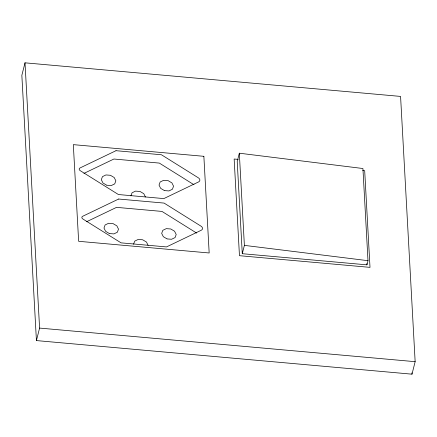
<?xml version="1.0" encoding="UTF-8"?>
<svg xmlns="http://www.w3.org/2000/svg" width="437" height="437" viewBox="0 0 437 437"><rect width="100%" height="100%" fill="white"/><g stroke="black" fill="none" stroke-linecap="round" stroke-linejoin="round"><path stroke-width="0.66" d="M25.013 62.824L21.85 75.322L36.424 340.581L411.987 374.176L415.15 361.678L400.576 96.419L25.013 62.824L39.587 328.083L36.424 340.581M239.323 153.201L237.215 161.537L242.278 253.7L366.938 264.849L367.992 260.687L362.928 168.518L239.323 153.201L244.387 245.37L242.278 253.7M130.914 195.88L132.045 192.81L135.519 191.116L140.009 191.455L143.795 193.695L145.439 196.978M133.569 244.212L134.7 241.137L138.174 239.449L142.664 239.787L146.45 242.027L148.094 245.31M83.948 173.391L113.893 159.024L159.325 163.088L193.995 184.753M86.602 221.723L116.548 207.357L161.98 211.421L196.65 233.085M106.748 185.233L111.238 185.572L114.713 183.884L115.843 180.809L114.204 177.526L110.414 175.286L105.929 174.947L102.455 176.641L101.318 179.711L102.963 182.994L106.541 185.108M164.454 190.598L168.939 190.936L172.413 189.243L173.549 186.173L171.905 182.89L168.119 180.65L163.629 180.312L160.155 182L159.024 185.075L160.663 188.358L164.241 190.472M109.408 233.566L113.893 233.904L117.367 232.211L118.498 229.141L116.859 225.858L113.068 223.618L108.584 223.28L105.109 224.968L103.979 228.043L105.617 231.326L109.195 233.44M167.109 238.924L171.599 239.263L175.068 237.575L176.204 234.505L174.56 231.222L170.774 228.983L166.284 228.644L162.81 230.332L161.679 233.407L163.318 236.69L166.896 238.799M238.231 159.39L234.15 159.024L239.46 255.689L370.002 267.362L364.687 170.698L362.65 170.517M39.587 328.083L415.15 361.678M244.387 245.37L367.992 260.687M411.911 372.816L411.987 374.176M366.862 263.495L366.938 264.849M116.002 150.694L80.037 167.95A2.3 1.644 14.2 0 0 80.184 170.638L118.411 194.531L163.842 198.595L198.633 181.901A3.447 2.469 14.2 0 0 198.414 177.864L161.433 154.758L116.002 150.694M118.656 199.026L82.691 216.277A2.3 1.644 14.2 0 0 82.839 218.97L121.065 242.857L166.497 246.921L201.288 230.233A3.447 2.469 14.2 0 0 201.069 226.197L164.088 203.09L118.656 199.026M203.866 156.315L73.323 144.642L78.638 241.3L209.176 252.979L203.866 156.315"/></g></svg>
